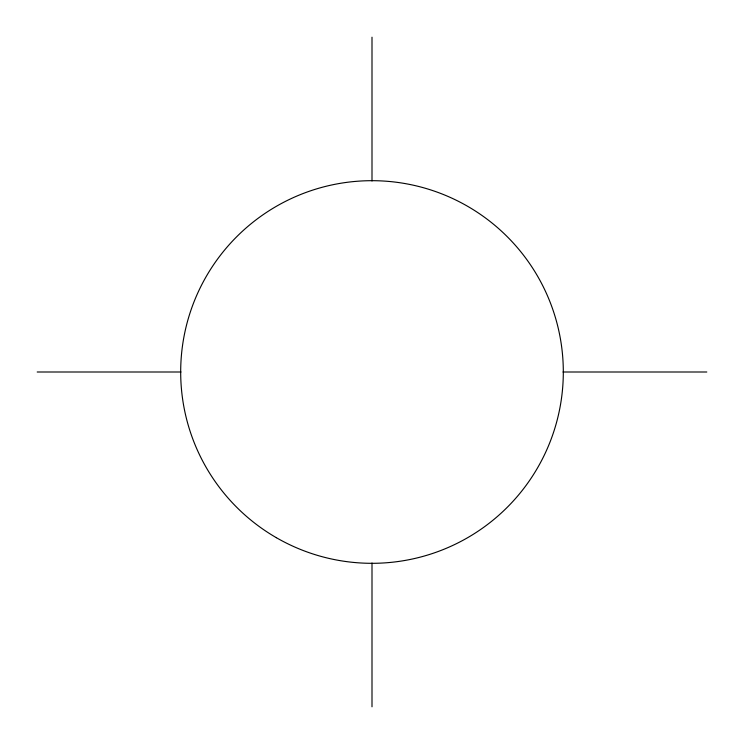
<?xml version="1.0" encoding="UTF-8"?>
<svg xmlns="http://www.w3.org/2000/svg" width="744" height="744" viewBox="0 0 744 744"><rect width="100%" height="100%" fill="white"/><g stroke="black" fill="none" stroke-linecap="round" stroke-linejoin="round"><path stroke-width="1.12" d="M37.2 372L180.978 372M563.022 372L706.8 372M372 37.2L372 180.978M372 563.022L372 706.8M276.34 537.679A191.31 191.31 0 0 0 563.31 372A191.31 191.31 0 0 0 276.34 206.321A191.31 191.31 0 0 0 276.34 537.679"/></g></svg>
